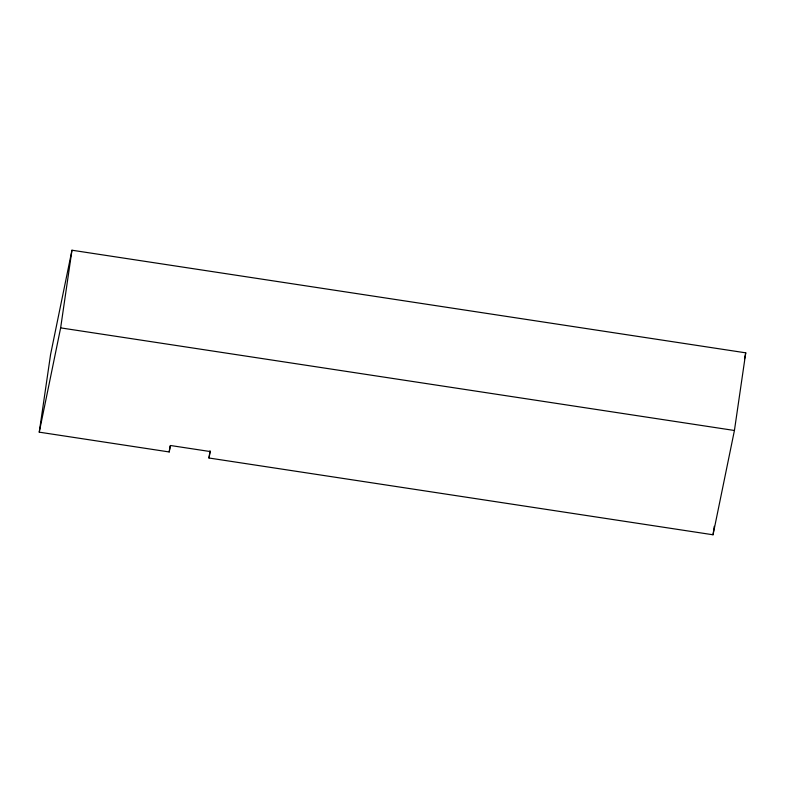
<?xml version="1.0" encoding="UTF-8"?>
<svg xmlns="http://www.w3.org/2000/svg" width="785" height="785" viewBox="0 0 785 785"><rect width="100%" height="100%" fill="white"/><g stroke="black" fill="none" stroke-linecap="round" stroke-linejoin="round"><path stroke-width="1.18" d="M208.967 458.008L210.282 451.561L170.522 445.507L169.197 451.954L39.25 432.162L50.574 354.516L71.965 250.219L745.75 352.838L734.426 430.484L713.035 534.781L208.967 458.008L210.027 450.747M39.25 432.162L60.641 327.875L71.965 250.219M169.197 451.954L170.08 445.9M713.035 534.781L714.271 526.303M744.523 358.833L745.75 352.838M60.641 327.875L734.426 430.484"/></g></svg>
